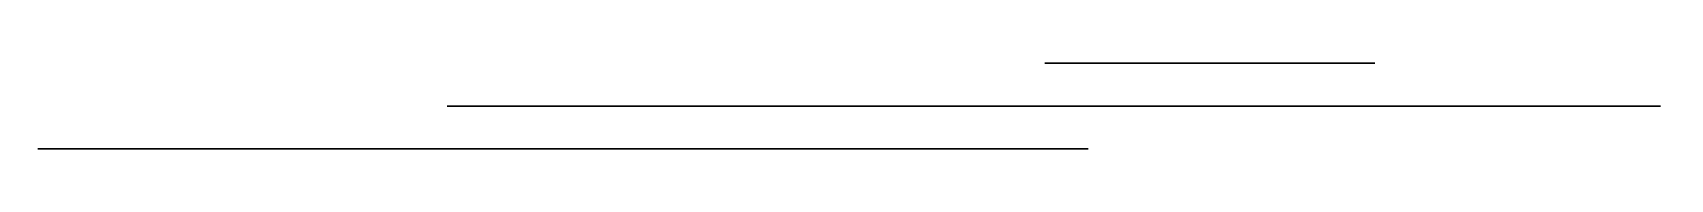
# Model space of a CAD drawing. Header units: millimetres. Extents: x -380 to -266, y 0 to 6.
import ezdxf

# ---------------------------------------------------------------- set-up
doc = ezdxf.new("R2010")
doc.units = ezdxf.units.MM
doc.layers.add('Default', color=18, linetype='Continuous', true_color=0x000000)

msp = doc.modelspace()

# ---------------------------------------------------------------- linework, layer by layer
at = {"layer": 'Default'}
for p, q in [((-293.04, 6, 127.97), (-306.29, 6, 133.3)), ((-302.62, 6, 142.43), (-289.36, 6, 137.1)), ((-313.7, 3, 122.95), (-346.3, 3, 122.95)), ((-346.3, 3, 132.79), (-313.7, 3, 132.79)), ((-314.49, 3, 103.84), (-273.82, 3, 129.43)), ((-268.58, 3, 121.1), (-309.25, 3, 95.51)), ((-275.55, 3, 140.24), (-295.6, 3, 178.12)), ((-286.9, 3, 182.72), (-266.85, 3, 144.84)), ((-367.73, 0, 121.59), (-372.91, 0, 152.52)), ((-358.71, 0, 66.36), (-369.68, 0, 101.7)), ((-363.21, 0, 154.14), (-358.03, 0, 123.22)), ((-360.28, 0, 104.61), (-349.31, 0, 69.27)), ((-341.33, 0, 111.94), (-309.19, 0, 91.07)), ((-340.05, 0, 101.76), (-315.95, 0, 86.12))]:
    msp.add_line(p, q, dxfattribs=at)
at = {"layer": 'Default', "extrusion": (0, 1, 0)}
for points in [[(377.49, 168.93), (377.6, 168.99), (377.71, 169.06)], [(375.54, 178.04), (375.44, 178.06), (375.34, 178.06)], [(348.9, 107.27), (348.91, 107.36), (348.92, 107.45)], [(338.86, 24.52), (342.89, 11.36), (342.77, 25.12)], [(339.78, 143.77), (340.88, 144.51), (340.93, 144.55)], [(332.31, 145.93), (332.35, 145.88), (333.19, 144.81)], [(312.09, 185.26), (311.95, 185.29), (311.81, 185.31)], [(307.51, 84.67), (307.94, 83.84), (308.02, 83.73)], [(307.39, 177.36), (307.44, 177.3), (307.49, 177.24)]]:
    msp.add_lwpolyline(points, dxfattribs=at)
at = {"layer": 'Default', "extrusion": (0, -1, 0)}
for centre, radius in [((-304.45, 137.87, -6), 2.3), ((-291.2, 132.54, -6), 2.3), ((-346.3, 127.87, -3), 2.3), ((-313.7, 127.87, -3), 2.3), ((-311.87, 99.68, -3), 2.3), ((-291.25, 180.42, -3), 2.3), ((-271.2, 142.54, -3), 2.3), ((-271.2, 125.27, -3), 2.3), ((-374.98, 173.15), 2.3), ((-368.06, 153.33), 2.3), ((-364.98, 103.15), 2.3), ((-362.88, 122.41), 2.41), ((-354.01, 67.82), 2.3), ((-344.01, 107.82), 2.3), ((-337.05, 147.87), 2.92), ((-311.87, 86.95), 2.3), ((-311.25, 180.42), 2.3)]:
    msp.add_circle(centre, radius, dxfattribs=at)
at = {"layer": 'Default', "extrusion": (0, 1, 0)}
for centre, start, end in [((304.45, 137.87, 6), 291.9149, 111.9149), ((291.2, 132.54, 6), 111.9149, 291.9149), ((346.3, 127.87, 3), 270, 90), ((311.87, 99.68, 3), 237.8213, 57.8213), ((313.7, 127.87, 3), 90, 270), ((291.25, 180.42, 3), 332.109, 152.109), ((271.2, 142.54, 3), 152.109, 332.109), ((271.2, 125.27, 3), 57.8213, 237.8213), ((374.98, 173.15), 303.6901, 83.4974), ((368.06, 153.33), 350.4919, 170.4919), ((364.98, 103.15), 342.7585, 162.7585), ((362.88, 122.41), 170.4919, 350.4919), ((354.01, 67.82), 162.7585, 342.7585), ((344.01, 107.82), 355.7334, 122.9952), ((337.05, 147.87), 218.4018, 303.6901), ((311.25, 180.42), 83.4974, 218.4018), ((311.87, 86.95), 122.9952, 207.4985)]:
    msp.add_arc(centre, 4.92, start, end, dxfattribs=at)
at = {"layer": 'Default', "extrusion": (0, -1, 0)}
for points in [[(-358.07, 0, 157.21), (-364.24, 0, 161.49), (-370.79, 0, 165.61), (-377.49, 0, 168.93)], [(-340.93, 0, 144.55), (-346.13, 0, 148.5), (-351.91, 0, 152.93), (-358.07, 0, 157.21)], [(-308.02, 0, 83.73), (-318.49, 0, 69.18), (-331.2, 0, 49.52), (-338.86, 0, 24.52)], [(-317.07, 0, 166.36), (-321.11, 0, 161.44), (-326.09, 0, 154.92), (-332.31, 0, 145.93)], [(-307.49, 0, 177.24), (-309.95, 0, 174.6), (-313.03, 0, 171.27), (-317.07, 0, 166.36)]]:
    msp.add_open_spline(points, degree=3, dxfattribs=at)
at = {"layer": 'Default', "extrusion": (0, 1, 0)}
for points, knots in [([(-375.34, 0, 178.06), (-370.54, 0, 178.13), (-363.86, 0, 178.35), (-355.58, 0, 178.89), (-350.74, 0, 179.27), (-346.52, 0, 179.63), (-342.6, 0, 180.02), (-338.59, 0, 180.49), (-332.15, 0, 181.38), (-325.06, 0, 182.49), (-317.64, 0, 183.92), (-313.89, 0, 184.78), (-312.09, 0, 185.26)], [0, 0, 0, 0, 14.400196, 20.063687, 24.871768, 28.982882, 32.767751, 36.66576, 41.116788, 52.250298, 58.190124, 63.788413, 63.788413, 63.788413, 63.788413]), ([(-364.18, 0, 170.54), (-362.56, 0, 170.62), (-360.27, 0, 170.74), (-356.72, 0, 170.96), (-353.67, 0, 171.17), (-350.32, 0, 171.44), (-347.3, 0, 171.69), (-344.49, 0, 171.95), (-341.76, 0, 172.23), (-338.97, 0, 172.55), (-335.99, 0, 172.93), (-332.7, 0, 173.39), (-328.87, 0, 173.96), (-324.44, 0, 174.68), (-321.25, 0, 175.25), (-319.56, 0, 175.57)], [0, 0, 0, 0, 83.144331, 118.169777, 182.633448, 239.988609, 290.881324, 338.189261, 384.550009, 432.002912, 482.548338, 538.782257, 602.648294, 681.015595, 769.195623, 769.195623, 769.195623, 769.195623]), ([(-335.46, 0, 54.01), (-335.63, 0, 57.71), (-335.99, 0, 64.51), (-336.6, 0, 72.94), (-337.14, 0, 79.18), (-337.6, 0, 83.78), (-338.11, 0, 88.19), (-338.67, 0, 92.54), (-339.32, 0, 97.06), (-339.8, 0, 100.14), (-340.05, 0, 101.76)], [0, 0, 0, 0, 190.185241, 350.026181, 433.675562, 511.978736, 587.200076, 661.565684, 737.308534, 821.698553, 821.698553, 821.698553, 821.698553])]:
    msp.add_open_spline(points, degree=3, knots=knots, dxfattribs=at)
at = {"layer": 'Default', "extrusion": (0, -1, 0)}
for points, knots in [([(-337.69, 0, 151.93), (-338.54, 0, 152.58), (-340.28, 0, 153.91), (-344.2, 0, 156.87), (-348.49, 0, 160.04), (-353.17, 0, 163.37), (-356.93, 0, 165.94), (-360.61, 0, 168.35), (-363.05, 0, 169.86), (-364.18, 0, 170.54)], [1279.231194, 1279.231194, 1279.231194, 1279.231194, 1334.373111, 1391.474614, 1531.437887, 1608.188276, 1686.358403, 1765.583684, 1833.656699, 1833.656699, 1833.656699, 1833.656699]), ([(-319.56, 0, 175.57), (-320.45, 0, 174.54), (-321.92, 0, 172.82), (-324.21, 0, 170.02), (-327.49, 0, 165.9), (-331.08, 0, 161.17), (-334.79, 0, 156.05), (-336.7, 0, 153.35), (-337.69, 0, 151.93)], [769.195623, 769.195623, 769.195623, 769.195623, 838.782866, 885.586501, 954.79766, 1109.234149, 1190.684313, 1279.231194, 1279.231194, 1279.231194, 1279.231194]), ([(-315.95, 0, 86.12), (-316.8, 0, 84.93), (-318.51, 0, 82.49), (-321.14, 0, 78.61), (-324.03, 0, 74.19), (-327.91, 0, 67.96), (-331.81, 0, 61.15), (-334.48, 0, 56), (-335.46, 0, 54.01)], [855.701764, 855.701764, 855.701764, 855.701764, 930.543172, 1008.658309, 1096.499698, 1201.558725, 1385.374813, 1499.467806, 1499.467806, 1499.467806, 1499.467806])]:
    msp.add_open_spline(points, degree=3, knots=knots, dxfattribs=at)
at = {"layer": 'Default', "extrusion": (0, 1, 0)}
for points in [[(-344.51, 0, 73.19), (-345.52, 0, 85.83), (-346.68, 0, 93.93), (-348.9, 0, 107.27)], [(-342.77, 0, 25.12), (-342.61, 0, 43.35), (-343.49, 0, 60.53), (-344.51, 0, 73.19)]]:
    msp.add_open_spline(points, degree=3, dxfattribs=at)

doc.saveas('drawing.dxf')
